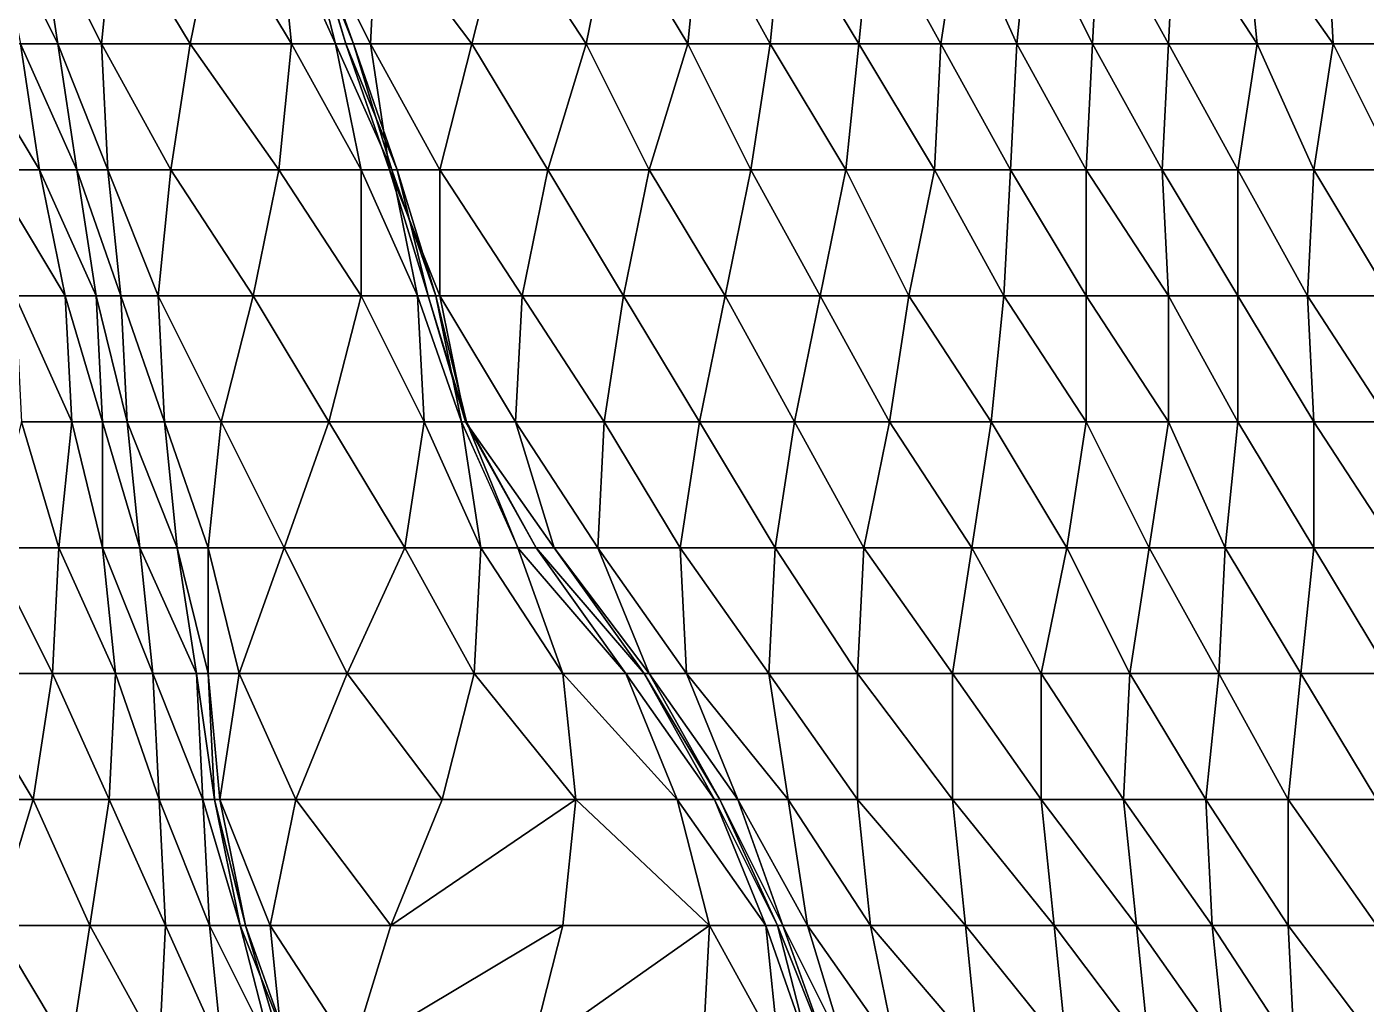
# Model space of a CAD drawing. Header units: metres. Extents: x -137 to 231, y -240 to 234.
# Drawn here: x 44.3 to 108.1, y 152.3 to 198.8 of the extents above; entities that cross this region are included whole.
import ezdxf

# ---------------------------------------------------------------- set-up
doc = ezdxf.new("R2010")
doc.units = ezdxf.units.M

msp = doc.modelspace()

# ---------------------------------------------------------------- linework, layer by layer
for points in [[(42.78824, 204, -416.3918), (45.78824, 198, -421.58798), (44.87126, 204, -422.1174), (44.87136, 204.0001, -422.1173)], [(42.78824, 204, -416.3918), (44.01085, 198, -415.68594), (45.78824, 198, -421.58798), (45.788338, 198.0001, -421.5879)], [(44.87126, 204, -422.1174), (47.87126, 198, -427.31354), (48.482574, 204, -426.9606), (48.482674, 204.0001, -426.9605)], [(44.87126, 204, -422.1174), (45.78824, 198, -421.58798), (47.87126, 198, -427.31354), (47.87136, 198.0001, -427.31345)], [(48.482574, 204, -426.9606), (47.87126, 198, -427.31354), (52.093887, 198, -431.8038), (52.093987, 198.0001, -431.8037)], [(48.482574, 204, -426.9606), (52.093887, 198, -431.8038), (53.316513, 204, -431.09793), (53.316612, 204.0001, -431.09784)], [(53.316513, 204, -431.09793), (52.093887, 198, -431.8038), (56.92781, 198, -435.94113), (56.92791, 198.0001, -435.94104)], [(53.316513, 204, -431.09793), (56.92781, 198, -435.94113), (56.316513, 204, -436.29407), (56.316612, 204.0001, -436.29398)], [(56.316513, 204, -436.29407), (59.01085, 198, -441.66672), (57.482574, 204, -442.54904), (57.482674, 204.0001, -442.54895)], [(56.316513, 204, -436.29407), (56.92781, 198, -435.94113), (59.01085, 198, -441.66672), (59.01095, 198.0001, -441.66663)], [(57.482574, 204, -442.54904), (59.87126, 198, -448.09814), (57.731674, 204, -449.33344), (57.731773, 204.0001, -449.33334)], [(57.482574, 204, -442.54904), (59.01085, 198, -441.66672), (59.87126, 198, -448.09814), (59.87136, 198.0001, -448.09805)], [(57.731674, 204, -449.33344), (59.50905, 198, -455.23547), (57.67511, 204, -456.2943), (57.67521, 204.0001, -456.29422)], [(57.67511, 204, -456.2943), (60.67511, 198, -461.49048), (60.98076, 204, -461.314), (60.980858, 204.0001, -461.3139)], [(57.67511, 204, -456.2943), (59.50905, 198, -455.23547), (60.67511, 198, -461.49048), (60.67521, 198.0001, -461.4904)], [(57.731674, 204, -449.33344), (59.87126, 198, -448.09814), (59.50905, 198, -455.23547), (59.509148, 198.0001, -455.23538)], [(60.98076, 204, -461.314), (60.67511, 198, -461.49048), (65.50905, 198, -465.62778), (65.50915, 198.0001, -465.6277)], [(60.98076, 204, -461.314), (65.50905, 198, -465.62778), (67.03732, 204, -464.74542), (67.03742, 204.0001, -464.74533)], [(67.03732, 204, -464.74542), (65.50905, 198, -465.62778), (70.9543, 198, -469.41217), (70.9544, 198.0001, -469.41208)], [(67.03732, 204, -464.74542), (70.9543, 198, -469.41217), (72.17691, 204, -468.7063), (72.17701, 204.0001, -468.7062)], [(72.17691, 204, -468.7063), (70.9543, 198, -469.41217), (75.78824, 198, -473.5495), (75.78834, 198.0001, -473.5494)], [(72.17691, 204, -468.7063), (75.78824, 198, -473.5495), (76.399536, 204, -473.19656), (76.399635, 204.0001, -473.19647)], [(76.399536, 204, -473.19656), (75.78824, 198, -473.5495), (79.7052, 198, -478.21625), (79.7053, 198.0001, -478.21616)], [(76.399536, 204, -473.19656), (79.7052, 198, -478.21625), (80.31651, 204, -477.8633), (80.31661, 204.0001, -477.86322)], [(80.31651, 204, -477.8633), (79.7052, 198, -478.21625), (83.92781, 198, -482.7065), (83.92791, 198.0001, -482.70642)], [(80.31651, 204, -477.8633), (83.92781, 198, -482.7065), (84.53914, 204, -482.35358), (84.53924, 204.0001, -482.3535)], [(84.53914, 204, -482.35358), (83.92781, 198, -482.7065), (87.84479, 198, -487.37326), (87.84489, 198.0001, -487.37317)], [(84.53914, 204, -482.35358), (87.84479, 198, -487.37326), (88.761765, 204, -486.84384), (88.76186, 204.0001, -486.84375)], [(88.761765, 204, -486.84384), (87.84479, 198, -487.37326), (91.4561, 198, -492.21646), (91.4562, 198.0001, -492.21637)], [(88.761765, 204, -486.84384), (91.4561, 198, -492.21646), (92.06741, 204, -491.86353), (92.06751, 204.0001, -491.86343)], [(92.06741, 204, -491.86353), (91.4561, 198, -492.21646), (95.06741, 198, -497.0597), (95.06751, 198.0001, -497.0596)], [(92.06741, 204, -491.86353), (95.06741, 198, -497.0597), (95.37306, 204, -496.8832), (95.37316, 204.0001, -496.88312)], [(95.37306, 204, -496.8832), (95.06741, 198, -497.0597), (98.67873, 198, -501.90286), (98.678825, 198.0001, -501.90277)], [(95.37306, 204, -496.8832), (98.67873, 198, -501.90286), (98.98439, 204, -501.7264), (98.98449, 204.0001, -501.72632)], [(98.98439, 204, -501.7264), (98.67873, 198, -501.90286), (102.90135, 198, -506.39316), (102.90145, 198.0001, -506.39307)], [(98.98439, 204, -501.7264), (102.90135, 198, -506.39316), (102.29002, 204, -506.7461), (102.29012, 204.0001, -506.746)], [(102.29002, 204, -506.7461), (106.51265, 198, -511.23636), (106.207016, 204, -511.41284), (106.207115, 204.0001, -511.41275)], [(102.29002, 204, -506.7461), (102.90135, 198, -506.39316), (106.51265, 198, -511.23636), (106.51275, 198.0001, -511.23627)], [(106.207016, 204, -511.41284), (110.42964, 198, -515.9031), (110.42964, 204, -515.9031), (110.42974, 204.0001, -515.90295)], [(106.207016, 204, -511.41284), (106.51265, 198, -511.23636), (110.42964, 198, -515.9031), (110.42974, 198.0001, -515.90295)], [(41.316513, 198, -410.31332), (44.92781, 192, -415.15652), (44.01085, 198, -415.68594), (44.01095, 198.0001, -415.68585)], [(41.316513, 198, -410.31332), (42.53914, 192, -409.60745), (44.92781, 192, -415.15652), (44.92791, 192.0001, -415.15643)], [(44.01085, 198, -415.68594), (46.7052, 192, -421.05856), (45.78824, 198, -421.58798), (45.788338, 198.0001, -421.5879)], [(44.01085, 198, -415.68594), (44.92781, 192, -415.15652), (46.7052, 192, -421.05856), (46.7053, 192.0001, -421.05847)], [(45.78824, 198, -421.58798), (48.17691, 192, -427.13705), (47.87126, 198, -427.31354), (47.87136, 198.0001, -427.31345)], [(45.78824, 198, -421.58798), (46.7052, 192, -421.05856), (48.17691, 192, -427.13705), (48.17701, 192.0001, -427.13696)], [(47.87126, 198, -427.31354), (51.17691, 192, -432.33322), (52.093887, 198, -431.8038), (52.093987, 198.0001, -431.8037)], [(47.87126, 198, -427.31354), (48.17691, 192, -427.13705), (51.17691, 192, -432.33322), (51.17701, 192.0001, -432.33313)], [(52.093887, 198, -431.8038), (51.17691, 192, -432.33322), (56.316513, 192, -436.29407), (56.316612, 192.0001, -436.29398)], [(52.093887, 198, -431.8038), (56.316513, 192, -436.29407), (56.92781, 198, -435.94113), (56.92791, 198.0001, -435.94104)], [(56.92781, 198, -435.94113), (56.316513, 192, -436.29407), (60.233475, 192, -440.96082), (60.233574, 192.0001, -440.96072)], [(56.92781, 198, -435.94113), (60.233475, 192, -440.96082), (59.01085, 198, -441.66672), (59.01095, 198.0001, -441.66663)], [(59.01085, 198, -441.66672), (61.7052, 192, -447.0393), (59.87126, 198, -448.09814), (59.87136, 198.0001, -448.09805)], [(59.01085, 198, -441.66672), (60.233475, 192, -440.96082), (61.7052, 192, -447.0393), (61.7053, 192.0001, -447.0392)], [(59.87126, 198, -448.09814), (61.9543, 192, -453.8237), (59.50905, 198, -455.23547), (59.509148, 198.0001, -455.23538)], [(59.50905, 198, -455.23547), (61.59207, 192, -460.96106), (60.67511, 198, -461.49048), (60.67521, 198.0001, -461.4904)], [(59.50905, 198, -455.23547), (61.9543, 192, -453.8237), (61.59207, 192, -460.96106), (61.59217, 192.0001, -460.96097)], [(59.87126, 198, -448.09814), (61.7052, 192, -447.0393), (61.9543, 192, -453.8237), (61.9544, 192.0001, -453.8236)], [(60.67511, 198, -461.49048), (63.98076, 192, -466.51013), (65.50905, 198, -465.62778), (65.50915, 198.0001, -465.6277)], [(60.67511, 198, -461.49048), (61.59207, 192, -460.96106), (63.98076, 192, -466.51013), (63.980858, 192.0001, -466.51004)], [(65.50905, 198, -465.62778), (63.98076, 192, -466.51013), (69.12036, 192, -470.471), (69.12046, 192.0001, -470.47092)], [(65.50905, 198, -465.62778), (69.12036, 192, -470.471), (70.9543, 198, -469.41217), (70.9544, 198.0001, -469.41208)], [(70.9543, 198, -469.41217), (69.12036, 192, -470.471), (73.9543, 192, -474.6083), (73.9544, 192.0001, -474.60822)], [(70.9543, 198, -469.41217), (73.9543, 192, -474.6083), (75.78824, 198, -473.5495), (75.78834, 198.0001, -473.5494)], [(75.78824, 198, -473.5495), (73.9543, 192, -474.6083), (78.78824, 192, -478.74567), (78.78834, 192.0001, -478.74557)], [(75.78824, 198, -473.5495), (78.78824, 192, -478.74567), (79.7052, 198, -478.21625), (79.7053, 198.0001, -478.21616)], [(79.7052, 198, -478.21625), (78.78824, 192, -478.74567), (83.31651, 192, -483.05945), (83.31661, 192.0001, -483.05936)], [(79.7052, 198, -478.21625), (83.31651, 192, -483.05945), (83.92781, 198, -482.7065), (83.92791, 198.0001, -482.70642)], [(83.92781, 198, -482.7065), (83.31651, 192, -483.05945), (87.53914, 192, -487.54974), (87.53924, 192.0001, -487.54965)], [(83.92781, 198, -482.7065), (87.53914, 192, -487.54974), (87.84479, 198, -487.37326), (87.84489, 198.0001, -487.37317)], [(87.84479, 198, -487.37326), (87.53914, 192, -487.54974), (91.15044, 192, -492.3929), (91.150536, 192.0001, -492.39282)], [(87.84479, 198, -487.37326), (91.15044, 192, -492.3929), (91.4561, 198, -492.21646), (91.4562, 198.0001, -492.21637)], [(91.4561, 198, -492.21646), (91.15044, 192, -492.3929), (94.761765, 192, -497.23615), (94.76186, 192.0001, -497.23605)], [(91.4561, 198, -492.21646), (94.761765, 192, -497.23615), (95.06741, 198, -497.0597), (95.06751, 198.0001, -497.0596)], [(95.06741, 198, -497.0597), (94.761765, 192, -497.23615), (98.37306, 192, -502.07935), (98.37316, 192.0001, -502.07925)], [(95.06741, 198, -497.0597), (98.37306, 192, -502.07935), (98.67873, 198, -501.90286), (98.678825, 198.0001, -501.90277)], [(98.67873, 198, -501.90286), (98.37306, 192, -502.07935), (101.98439, 192, -506.92258), (101.98449, 192.0001, -506.9225)], [(98.67873, 198, -501.90286), (101.98439, 192, -506.92258), (102.90135, 198, -506.39316), (102.90145, 198.0001, -506.39307)], [(102.90135, 198, -506.39316), (101.98439, 192, -506.92258), (105.59569, 192, -511.76578), (105.59579, 192.0001, -511.7657)], [(102.90135, 198, -506.39316), (105.59569, 192, -511.76578), (106.51265, 198, -511.23636), (106.51275, 198.0001, -511.23627)], [(106.51265, 198, -511.23636), (105.59569, 192, -511.76578), (109.51265, 192, -516.4325), (109.51275, 192.0001, -516.4324)], [(106.51265, 198, -511.23636), (109.51265, 192, -516.4325), (110.42964, 198, -515.9031), (110.42974, 198.0001, -515.90295)], [(42.53914, 192, -409.60745), (46.150436, 186, -414.45062), (44.92781, 192, -415.15652), (44.92791, 192.0001, -415.15643)], [(42.53914, 192, -409.60745), (43.761765, 186, -408.90155), (46.150436, 186, -414.45062), (46.150536, 186.0001, -414.45053)], [(44.92781, 192, -415.15652), (47.62216, 186, -420.52914), (46.7052, 192, -421.05856), (46.7053, 192.0001, -421.05847)], [(44.92781, 192, -415.15652), (46.150436, 186, -414.45062), (47.62216, 186, -420.52914), (47.62226, 186.0001, -420.52905)], [(46.7052, 192, -421.05856), (48.78824, 186, -426.78412), (48.17691, 192, -427.13705), (48.17701, 192.0001, -427.13696)], [(46.7052, 192, -421.05856), (47.62216, 186, -420.52914), (48.78824, 186, -426.78412), (48.788338, 186.0001, -426.78403)], [(48.17691, 192, -427.13705), (50.565598, 186, -432.68616), (51.17691, 192, -432.33322), (51.17701, 192.0001, -432.33313)], [(48.17691, 192, -427.13705), (48.78824, 186, -426.78412), (50.565598, 186, -432.68616), (50.565697, 186.0001, -432.68607)], [(51.17691, 192, -432.33322), (50.565598, 186, -432.68616), (55.093887, 186, -436.99994), (55.093987, 186.0001, -436.99985)], [(51.17691, 192, -432.33322), (55.093887, 186, -436.99994), (56.316513, 192, -436.29407), (56.316612, 192.0001, -436.29398)], [(56.316513, 192, -436.29407), (55.093887, 186, -436.99994), (60.233475, 186, -440.96082), (60.233574, 186.0001, -440.96072)], [(56.316513, 192, -436.29407), (60.233475, 186, -440.96082), (60.233475, 192, -440.96082), (60.233574, 192.0001, -440.96072)], [(60.233475, 192, -440.96082), (62.92781, 186, -446.33344), (61.7052, 192, -447.0393), (61.7053, 192.0001, -447.0392)], [(60.233475, 192, -440.96082), (60.233475, 186, -440.96082), (62.92781, 186, -446.33344), (62.92791, 186.0001, -446.33334)], [(61.9543, 192, -453.8237), (63.42601, 186, -459.90222), (61.59207, 192, -460.96106), (61.59217, 192.0001, -460.96097)], [(61.59207, 192, -460.96106), (63.98076, 186, -466.51013), (63.98076, 192, -466.51013), (63.980858, 192.0001, -466.51004)], [(61.59207, 192, -460.96106), (63.42601, 186, -459.90222), (63.98076, 186, -466.51013), (63.980858, 186.0001, -466.51004)], [(61.7052, 192, -447.0393), (63.78824, 186, -452.7649), (61.9543, 192, -453.8237), (61.9544, 192.0001, -453.8236)], [(61.7052, 192, -447.0393), (62.92781, 186, -446.33344), (63.78824, 186, -452.7649), (63.788338, 186.0001, -452.7648)], [(61.9543, 192, -453.8237), (63.78824, 186, -452.7649), (63.42601, 186, -459.90222), (63.42611, 186.0001, -459.90213)], [(63.98076, 192, -466.51013), (67.897736, 186, -471.17688), (69.12036, 192, -470.471), (69.12046, 192.0001, -470.47092)], [(63.98076, 192, -466.51013), (63.98076, 186, -466.51013), (67.897736, 186, -471.17688), (67.897835, 186.0001, -471.1768)], [(69.12036, 192, -470.471), (67.897736, 186, -471.17688), (72.731674, 186, -475.3142), (72.73177, 186.0001, -475.31412)], [(69.12036, 192, -470.471), (72.731674, 186, -475.3142), (73.9543, 192, -474.6083), (73.9544, 192.0001, -474.60822)], [(73.9543, 192, -474.6083), (72.731674, 186, -475.3142), (77.5656, 186, -479.45154), (77.5657, 186.0001, -479.45145)], [(73.9543, 192, -474.6083), (77.5656, 186, -479.45154), (78.78824, 192, -478.74567), (78.78834, 192.0001, -478.74557)], [(78.78824, 192, -478.74567), (77.5656, 186, -479.45154), (82.09389, 186, -483.76532), (82.09399, 186.0001, -483.76523)], [(78.78824, 192, -478.74567), (82.09389, 186, -483.76532), (83.31651, 192, -483.05945), (83.31661, 192.0001, -483.05936)], [(83.31651, 192, -483.05945), (82.09389, 186, -483.76532), (86.31651, 186, -488.2556), (86.31661, 186.0001, -488.25552)], [(83.31651, 192, -483.05945), (86.31651, 186, -488.2556), (87.53914, 192, -487.54974), (87.53924, 192.0001, -487.54965)], [(87.53914, 192, -487.54974), (86.31651, 186, -488.2556), (90.84479, 186, -492.5694), (90.84489, 186.0001, -492.5693)], [(87.53914, 192, -487.54974), (90.84479, 186, -492.5694), (91.15044, 192, -492.3929), (91.150536, 192.0001, -492.39282)], [(91.15044, 192, -492.3929), (90.84479, 186, -492.5694), (94.761765, 186, -497.23615), (94.76186, 186.0001, -497.23605)], [(91.15044, 192, -492.3929), (94.761765, 186, -497.23615), (94.761765, 192, -497.23615), (94.76186, 192.0001, -497.23605)], [(94.761765, 192, -497.23615), (98.67873, 186, -501.90286), (98.37306, 192, -502.07935), (98.37316, 192.0001, -502.07925)], [(94.761765, 192, -497.23615), (94.761765, 186, -497.23615), (98.67873, 186, -501.90286), (98.678825, 186.0001, -501.90277)], [(98.37306, 192, -502.07935), (101.98439, 186, -506.92258), (101.98439, 192, -506.92258), (101.98449, 192.0001, -506.9225)], [(98.37306, 192, -502.07935), (98.67873, 186, -501.90286), (101.98439, 186, -506.92258), (101.98449, 186.0001, -506.9225)], [(101.98439, 192, -506.92258), (105.29002, 186, -511.94223), (105.59569, 192, -511.76578), (105.59579, 192.0001, -511.7657)], [(101.98439, 192, -506.92258), (101.98439, 186, -506.92258), (105.29002, 186, -511.94223), (105.29012, 186.0001, -511.94214)], [(105.59569, 192, -511.76578), (105.29002, 186, -511.94223), (109.207016, 186, -516.609), (109.207115, 186.0001, -516.6089)], [(105.59569, 192, -511.76578), (109.207016, 186, -516.609), (109.51265, 192, -516.4325), (109.51275, 192.0001, -516.4324)], [(43.761765, 186, -408.90155), (46.4561, 180, -414.27417), (46.150436, 186, -414.45062), (46.150536, 186.0001, -414.45053)], [(43.761765, 186, -408.90155), (44.067413, 180, -408.7251), (46.4561, 180, -414.27417), (46.4562, 180.0001, -414.27408)], [(46.150436, 186, -414.45062), (47.92781, 180, -420.3527), (47.62216, 186, -420.52914), (47.62226, 186.0001, -420.52905)], [(46.150436, 186, -414.45062), (46.4561, 180, -414.27417), (47.92781, 180, -420.3527), (47.92791, 180.0001, -420.3526)], [(47.62216, 186, -420.52914), (49.093887, 180, -426.60764), (48.78824, 186, -426.78412), (48.788338, 186.0001, -426.78403)], [(47.62216, 186, -420.52914), (47.92781, 180, -420.3527), (49.093887, 180, -426.60764), (49.093987, 180.0001, -426.60754)], [(48.78824, 186, -426.78412), (50.87126, 180, -432.5097), (50.565598, 186, -432.68616), (50.565697, 186.0001, -432.68607)], [(48.78824, 186, -426.78412), (49.093887, 180, -426.60764), (50.87126, 180, -432.5097), (50.87136, 180.0001, -432.5096)], [(50.565598, 186, -432.68616), (53.565598, 180, -437.8823), (55.093887, 186, -436.99994), (55.093987, 186.0001, -436.99985)], [(50.565598, 186, -432.68616), (50.87126, 180, -432.5097), (53.565598, 180, -437.8823), (53.565697, 180.0001, -437.8822)], [(55.093887, 186, -436.99994), (53.565598, 180, -437.8823), (58.7052, 180, -441.84317), (58.7053, 180.0001, -441.84308)], [(55.093887, 186, -436.99994), (58.7052, 180, -441.84317), (60.233475, 186, -440.96082), (60.233574, 186.0001, -440.96072)], [(60.233475, 186, -440.96082), (58.7052, 180, -441.84317), (63.233475, 180, -446.15695), (63.233574, 180.0001, -446.15686)], [(60.233475, 186, -440.96082), (63.233475, 180, -446.15695), (62.92781, 186, -446.33344), (62.92791, 186.0001, -446.33334)], [(62.92781, 186, -446.33344), (65.01085, 180, -452.05902), (63.78824, 186, -452.7649), (63.788338, 186.0001, -452.7648)], [(62.92781, 186, -446.33344), (63.233475, 180, -446.15695), (65.01085, 180, -452.05902), (65.01095, 180.0001, -452.05893)], [(63.78824, 186, -452.7649), (65.25995, 180, -458.8434), (63.42601, 186, -459.90222), (63.42611, 186.0001, -459.90213)], [(63.42601, 186, -459.90222), (65.203384, 180, -465.80426), (63.98076, 186, -466.51013), (63.980858, 186.0001, -466.51004)], [(63.42601, 186, -459.90222), (65.25995, 180, -458.8434), (65.203384, 180, -465.80426), (65.20348, 180.0001, -465.80417)], [(63.78824, 186, -452.7649), (65.01085, 180, -452.05902), (65.25995, 180, -458.8434), (65.26005, 180.0001, -458.84332)], [(63.98076, 186, -466.51013), (67.59207, 180, -471.35336), (67.897736, 186, -471.17688), (67.897835, 186.0001, -471.1768)], [(63.98076, 186, -466.51013), (65.203384, 180, -465.80426), (67.59207, 180, -471.35336), (67.59217, 180.0001, -471.35327)], [(67.897736, 186, -471.17688), (67.59207, 180, -471.35336), (71.8147, 180, -475.8436), (71.8148, 180.0001, -475.8435)], [(67.897736, 186, -471.17688), (71.8147, 180, -475.8436), (72.731674, 186, -475.3142), (72.73177, 186.0001, -475.31412)], [(72.731674, 186, -475.3142), (71.8147, 180, -475.8436), (76.34299, 180, -480.15744), (76.34309, 180.0001, -480.15735)], [(72.731674, 186, -475.3142), (76.34299, 180, -480.15744), (77.5656, 186, -479.45154), (77.5657, 186.0001, -479.45145)], [(77.5656, 186, -479.45154), (76.34299, 180, -480.15744), (80.87126, 180, -484.47122), (80.87136, 180.0001, -484.47113)], [(77.5656, 186, -479.45154), (80.87126, 180, -484.47122), (82.09389, 186, -483.76532), (82.09399, 186.0001, -483.76523)], [(82.09389, 186, -483.76532), (80.87126, 180, -484.47122), (85.399536, 180, -488.78503), (85.399635, 180.0001, -488.78494)], [(82.09389, 186, -483.76532), (85.399536, 180, -488.78503), (86.31651, 186, -488.2556), (86.31661, 186.0001, -488.25552)], [(86.31651, 186, -488.2556), (85.399536, 180, -488.78503), (90.233475, 180, -492.92233), (90.233574, 180.0001, -492.92224)], [(86.31651, 186, -488.2556), (90.233475, 180, -492.92233), (90.84479, 186, -492.5694), (90.84489, 186.0001, -492.5693)], [(90.84479, 186, -492.5694), (90.233475, 180, -492.92233), (94.761765, 180, -497.23615), (94.76186, 180.0001, -497.23605)], [(90.84479, 186, -492.5694), (94.761765, 180, -497.23615), (94.761765, 186, -497.23615), (94.76186, 186.0001, -497.23605)], [(94.761765, 186, -497.23615), (98.67873, 180, -501.90286), (98.67873, 186, -501.90286), (98.678825, 186.0001, -501.90277)], [(94.761765, 186, -497.23615), (94.761765, 180, -497.23615), (98.67873, 180, -501.90286), (98.678825, 180.0001, -501.90277)], [(98.67873, 186, -501.90286), (101.98439, 180, -506.92258), (101.98439, 186, -506.92258), (101.98449, 186.0001, -506.9225)], [(98.67873, 186, -501.90286), (98.67873, 180, -501.90286), (101.98439, 180, -506.92258), (101.98449, 180.0001, -506.9225)], [(101.98439, 186, -506.92258), (105.59569, 180, -511.76578), (105.29002, 186, -511.94223), (105.29012, 186.0001, -511.94214)], [(101.98439, 186, -506.92258), (101.98439, 180, -506.92258), (105.59569, 180, -511.76578), (105.59579, 180.0001, -511.7657)], [(105.29002, 186, -511.94223), (109.207016, 180, -516.609), (109.207016, 186, -516.609), (109.207115, 186.0001, -516.6089)], [(105.29002, 186, -511.94223), (105.59569, 180, -511.76578), (109.207016, 180, -516.609), (109.207115, 180.0001, -516.6089)], [(44.067413, 180, -408.7251), (42.53914, 174, -409.60745), (45.844788, 174, -414.6271), (45.844887, 174.0001, -414.627)], [(44.067413, 180, -408.7251), (45.844788, 174, -414.6271), (46.4561, 180, -414.27417), (46.4562, 180.0001, -414.27408)], [(46.4561, 180, -414.27417), (45.844788, 174, -414.6271), (47.92781, 174, -420.3527), (47.92791, 174.0001, -420.3526)], [(46.4561, 180, -414.27417), (47.92781, 174, -420.3527), (47.92781, 180, -420.3527), (47.92791, 180.0001, -420.3526)], [(47.92781, 180, -420.3527), (49.7052, 174, -426.2547), (49.093887, 180, -426.60764), (49.093987, 180.0001, -426.60754)], [(47.92781, 180, -420.3527), (47.92781, 174, -420.3527), (49.7052, 174, -426.2547), (49.7053, 174.0001, -426.2546)], [(49.093887, 180, -426.60764), (51.482574, 174, -432.15677), (50.87126, 180, -432.5097), (50.87136, 180.0001, -432.5096)], [(49.093887, 180, -426.60764), (49.7052, 174, -426.2547), (51.482574, 174, -432.15677), (51.482674, 174.0001, -432.15668)], [(50.87126, 180, -432.5097), (52.9543, 174, -438.23523), (53.565598, 180, -437.8823), (53.565697, 180.0001, -437.8822)], [(50.87126, 180, -432.5097), (51.482574, 174, -432.15677), (52.9543, 174, -438.23523), (52.9544, 174.0001, -438.23514)], [(53.565598, 180, -437.8823), (52.9543, 174, -438.23523), (56.565598, 174, -443.07846), (56.565697, 174.0001, -443.07837)], [(53.565598, 180, -437.8823), (56.565598, 174, -443.07846), (58.7052, 180, -441.84317), (58.7053, 180.0001, -441.84308)], [(58.7052, 180, -441.84317), (56.565598, 174, -443.07846), (62.316513, 174, -446.68637), (62.316612, 174.0001, -446.68628)], [(58.7052, 180, -441.84317), (62.316513, 174, -446.68637), (63.233475, 180, -446.15695), (63.233574, 180.0001, -446.15686)], [(63.233475, 180, -446.15695), (62.316513, 174, -446.68637), (65.92781, 174, -451.5296), (65.92791, 174.0001, -451.5295)], [(63.233475, 180, -446.15695), (65.92781, 174, -451.5296), (65.01085, 180, -452.05902), (65.01095, 180.0001, -452.05893)], [(65.01085, 180, -452.05902), (67.7052, 174, -457.43164), (65.25995, 180, -458.8434), (65.26005, 180.0001, -458.84332)], [(65.01085, 180, -452.05902), (65.92781, 174, -451.5296), (67.7052, 174, -457.43164), (67.7053, 174.0001, -457.43155)], [(65.25995, 180, -458.8434), (68.5656, 174, -463.86307), (65.203384, 180, -465.80426), (65.20348, 180.0001, -465.80417)], [(65.203384, 180, -465.80426), (69.42601, 174, -470.29453), (67.59207, 180, -471.35336), (67.59217, 180.0001, -471.35327)], [(65.203384, 180, -465.80426), (68.5656, 174, -463.86307), (69.42601, 174, -470.29453), (69.42611, 174.0001, -470.29443)], [(65.25995, 180, -458.8434), (67.7052, 174, -457.43164), (68.5656, 174, -463.86307), (68.5657, 174.0001, -463.86298)], [(67.59207, 180, -471.35336), (71.50905, 174, -476.02008), (71.8147, 180, -475.8436), (71.8148, 180.0001, -475.8435)], [(67.59207, 180, -471.35336), (69.42601, 174, -470.29453), (71.50905, 174, -476.02008), (71.50915, 174.0001, -476.02)], [(71.8147, 180, -475.8436), (71.50905, 174, -476.02008), (75.42601, 174, -480.68683), (75.42611, 174.0001, -480.68674)], [(71.8147, 180, -475.8436), (75.42601, 174, -480.68683), (76.34299, 180, -480.15744), (76.34309, 180.0001, -480.15735)], [(76.34299, 180, -480.15744), (75.42601, 174, -480.68683), (79.9543, 174, -485.0006), (79.9544, 174.0001, -485.00052)], [(76.34299, 180, -480.15744), (79.9543, 174, -485.0006), (80.87126, 180, -484.47122), (80.87136, 180.0001, -484.47113)], [(80.87126, 180, -484.47122), (79.9543, 174, -485.0006), (84.17691, 174, -489.4909), (84.17701, 174.0001, -489.4908)], [(80.87126, 180, -484.47122), (84.17691, 174, -489.4909), (85.399536, 180, -488.78503), (85.399635, 180.0001, -488.78494)], [(85.399536, 180, -488.78503), (84.17691, 174, -489.4909), (89.31651, 174, -493.45175), (89.31661, 174.0001, -493.45166)], [(85.399536, 180, -488.78503), (89.31651, 174, -493.45175), (90.233475, 180, -492.92233), (90.233574, 180.0001, -492.92224)], [(90.233475, 180, -492.92233), (89.31651, 174, -493.45175), (93.84479, 174, -497.76556), (93.84489, 174.0001, -497.76547)], [(90.233475, 180, -492.92233), (93.84479, 174, -497.76556), (94.761765, 180, -497.23615), (94.76186, 180.0001, -497.23605)], [(94.761765, 180, -497.23615), (93.84479, 174, -497.76556), (97.761765, 174, -502.43228), (97.76186, 174.0001, -502.4322)], [(94.761765, 180, -497.23615), (97.761765, 174, -502.43228), (98.67873, 180, -501.90286), (98.678825, 180.0001, -501.90277)], [(98.67873, 180, -501.90286), (97.761765, 174, -502.43228), (101.37306, 174, -507.2755), (101.37316, 174.0001, -507.27542)], [(98.67873, 180, -501.90286), (101.37306, 174, -507.2755), (101.98439, 180, -506.92258), (101.98449, 180.0001, -506.9225)], [(101.98439, 180, -506.92258), (101.37306, 174, -507.2755), (105.59569, 174, -511.76578), (105.59579, 174.0001, -511.7657)], [(101.98439, 180, -506.92258), (105.59569, 174, -511.76578), (105.59569, 180, -511.76578), (105.59579, 180.0001, -511.7657)], [(105.59569, 180, -511.76578), (109.51265, 174, -516.4325), (109.207016, 180, -516.609), (109.207115, 180.0001, -516.6089)], [(105.59569, 180, -511.76578), (105.59569, 174, -511.76578), (109.51265, 174, -516.4325), (109.51275, 174.0001, -516.4324)], [(42.53914, 174, -409.60745), (41.01085, 168, -410.4898), (45.53914, 168, -414.8036), (45.539238, 168.0001, -414.8035)], [(42.53914, 174, -409.60745), (45.53914, 168, -414.8036), (45.844788, 174, -414.6271), (45.844887, 174.0001, -414.627)], [(45.844788, 174, -414.6271), (45.53914, 168, -414.8036), (48.53914, 168, -419.99976), (48.539238, 168.0001, -419.99966)], [(45.844788, 174, -414.6271), (48.53914, 168, -419.99976), (47.92781, 174, -420.3527), (47.92791, 174.0001, -420.3526)], [(47.92781, 174, -420.3527), (50.316513, 168, -425.90176), (49.7052, 174, -426.2547), (49.7053, 174.0001, -426.2546)], [(47.92781, 174, -420.3527), (48.53914, 168, -419.99976), (50.316513, 168, -425.90176), (50.316612, 168.0001, -425.90167)], [(49.7052, 174, -426.2547), (52.399536, 168, -431.62735), (51.482574, 174, -432.15677), (51.482674, 174.0001, -432.15668)], [(49.7052, 174, -426.2547), (50.316513, 168, -425.90176), (52.399536, 168, -431.62735), (52.399635, 168.0001, -431.62726)], [(51.482574, 174, -432.15677), (52.9543, 168, -438.23523), (52.9543, 174, -438.23523), (52.9544, 174.0001, -438.23514)], [(51.482574, 174, -432.15677), (52.399536, 168, -431.62735), (52.9543, 168, -438.23523), (52.9544, 168.0001, -438.23514)], [(52.9543, 174, -438.23523), (54.42601, 168, -444.31375), (56.565598, 174, -443.07846), (56.565697, 174.0001, -443.07837)], [(52.9543, 174, -438.23523), (52.9543, 168, -438.23523), (54.42601, 168, -444.31375), (54.42611, 168.0001, -444.31366)], [(56.565598, 174, -443.07846), (54.42601, 168, -444.31375), (59.565598, 168, -448.2746), (59.565697, 168.0001, -448.2745)], [(56.565598, 174, -443.07846), (59.565598, 168, -448.2746), (62.316513, 174, -446.68637), (62.316612, 174.0001, -446.68628)], [(62.316513, 174, -446.68637), (59.565598, 168, -448.2746), (65.62216, 168, -451.70605), (65.62226, 168.0001, -451.70596)], [(62.316513, 174, -446.68637), (65.62216, 168, -451.70605), (65.92781, 174, -451.5296), (65.92791, 174.0001, -451.5295)], [(65.92781, 174, -451.5296), (65.62216, 168, -451.70605), (69.84479, 168, -456.19635), (69.84489, 168.0001, -456.19626)], [(65.92781, 174, -451.5296), (69.84479, 168, -456.19635), (67.7052, 174, -457.43164), (67.7053, 174.0001, -457.43155)], [(67.7052, 174, -457.43164), (72.84479, 168, -461.3925), (68.5656, 174, -463.86307), (68.5657, 174.0001, -463.86298)], [(67.7052, 174, -457.43164), (69.84479, 168, -456.19635), (72.84479, 168, -461.3925), (72.84489, 168.0001, -461.3924)], [(68.5656, 174, -463.86307), (73.7052, 168, -467.82394), (69.42601, 174, -470.29453), (69.42611, 174.0001, -470.29443)], [(68.5656, 174, -463.86307), (72.84479, 168, -461.3925), (73.7052, 168, -467.82394), (73.7053, 168.0001, -467.82385)], [(69.42601, 174, -470.29453), (73.9543, 168, -474.6083), (71.50905, 174, -476.02008), (71.50915, 174.0001, -476.02)], [(69.42601, 174, -470.29453), (73.7052, 168, -467.82394), (73.9543, 168, -474.6083), (73.9544, 168.0001, -474.60822)], [(71.50905, 174, -476.02008), (75.731674, 168, -480.51038), (75.42601, 174, -480.68683), (75.42611, 174.0001, -480.68674)], [(71.50905, 174, -476.02008), (73.9543, 168, -474.6083), (75.731674, 168, -480.51038), (75.73177, 168.0001, -480.51028)], [(75.42601, 174, -480.68683), (79.648636, 168, -485.1771), (79.9543, 174, -485.0006), (79.9544, 174.0001, -485.00052)], [(75.42601, 174, -480.68683), (75.731674, 168, -480.51038), (79.648636, 168, -485.1771), (79.648735, 168.0001, -485.177)], [(79.9543, 174, -485.0006), (79.648636, 168, -485.1771), (83.87126, 168, -489.6674), (83.87136, 168.0001, -489.6673)], [(79.9543, 174, -485.0006), (83.87126, 168, -489.6674), (84.17691, 174, -489.4909), (84.17701, 174.0001, -489.4908)], [(84.17691, 174, -489.4909), (83.87126, 168, -489.6674), (88.399536, 168, -493.98117), (88.399635, 168.0001, -493.98108)], [(84.17691, 174, -489.4909), (88.399536, 168, -493.98117), (89.31651, 174, -493.45175), (89.31661, 174.0001, -493.45166)], [(89.31651, 174, -493.45175), (88.399536, 168, -493.98117), (92.62216, 168, -498.47144), (92.62226, 168.0001, -498.47134)], [(89.31651, 174, -493.45175), (92.62216, 168, -498.47144), (93.84479, 174, -497.76556), (93.84489, 174.0001, -497.76547)], [(93.84479, 174, -497.76556), (92.62216, 168, -498.47144), (96.8448, 168, -502.9617), (96.8449, 168.0001, -502.9616)], [(93.84479, 174, -497.76556), (96.8448, 168, -502.9617), (97.761765, 174, -502.43228), (97.76186, 174.0001, -502.4322)], [(97.761765, 174, -502.43228), (96.8448, 168, -502.9617), (101.06743, 168, -507.452), (101.06753, 168.0001, -507.4519)], [(97.761765, 174, -502.43228), (101.06743, 168, -507.452), (101.37306, 174, -507.2755), (101.37316, 174.0001, -507.27542)], [(101.37306, 174, -507.2755), (101.06743, 168, -507.452), (104.98439, 168, -512.1187), (104.98449, 168.0001, -512.1186)], [(101.37306, 174, -507.2755), (104.98439, 168, -512.1187), (105.59569, 174, -511.76578), (105.59579, 174.0001, -511.7657)], [(105.59569, 174, -511.76578), (104.98439, 168, -512.1187), (109.207016, 168, -516.609), (109.207115, 168.0001, -516.6089)], [(105.59569, 174, -511.76578), (109.207016, 168, -516.609), (109.51265, 174, -516.4325), (109.51275, 174.0001, -516.4324)], [(41.01085, 168, -410.4898), (39.482574, 162, -411.37216), (44.62216, 162, -415.33298), (44.62226, 162.0001, -415.3329)], [(41.01085, 168, -410.4898), (44.62216, 162, -415.33298), (45.53914, 168, -414.8036), (45.539238, 168.0001, -414.8035)], [(45.53914, 168, -414.8036), (44.62216, 162, -415.33298), (48.233475, 162, -420.1762), (48.233574, 162.0001, -420.17612)], [(45.53914, 168, -414.8036), (48.233475, 162, -420.1762), (48.53914, 168, -419.99976), (48.539238, 168.0001, -419.99966)], [(48.53914, 168, -419.99976), (48.233475, 162, -420.1762), (50.62216, 162, -425.72528), (50.62226, 162.0001, -425.7252)], [(48.53914, 168, -419.99976), (50.62216, 162, -425.72528), (50.316513, 168, -425.90176), (50.316612, 168.0001, -425.90167)], [(50.316513, 168, -425.90176), (52.7052, 162, -431.45087), (52.399536, 168, -431.62735), (52.399635, 168.0001, -431.62726)], [(50.316513, 168, -425.90176), (50.62216, 162, -425.72528), (52.7052, 162, -431.45087), (52.7053, 162.0001, -431.45078)], [(52.399536, 168, -431.62735), (53.25995, 162, -438.05878), (52.9543, 168, -438.23523), (52.9544, 168.0001, -438.23514)], [(52.399536, 168, -431.62735), (52.7052, 162, -431.45087), (53.25995, 162, -438.05878), (53.260048, 162.0001, -438.0587)], [(52.9543, 168, -438.23523), (53.50905, 162, -444.84317), (54.42601, 168, -444.31375), (54.42611, 168.0001, -444.31366)], [(52.9543, 168, -438.23523), (53.25995, 162, -438.05878), (53.50905, 162, -444.84317), (53.509148, 162.0001, -444.84308)], [(54.42601, 168, -444.31375), (53.50905, 162, -444.84317), (57.12036, 162, -449.68637), (57.12046, 162.0001, -449.68628)], [(54.42601, 168, -444.31375), (57.12036, 162, -449.68637), (59.565598, 168, -448.2746), (59.565697, 168.0001, -448.2745)], [(59.565598, 168, -448.2746), (57.12036, 162, -449.68637), (64.09389, 162, -452.5884), (64.09399, 162.0001, -452.58832)], [(59.565598, 168, -448.2746), (64.09389, 162, -452.5884), (65.62216, 168, -451.70605), (65.62226, 168.0001, -451.70596)], [(65.62216, 168, -451.70605), (64.09389, 162, -452.5884), (70.4561, 162, -455.8434), (70.4562, 162.0001, -455.84332)], [(65.62216, 168, -451.70605), (70.4561, 162, -455.8434), (69.84479, 168, -456.19635), (69.84489, 168.0001, -456.19626)], [(69.84479, 168, -456.19635), (75.29004, 162, -459.9807), (72.84479, 168, -461.3925), (72.84489, 168.0001, -461.3924)], [(69.84479, 168, -456.19635), (70.4561, 162, -455.8434), (75.29004, 162, -459.9807), (75.29014, 162.0001, -459.98062)], [(72.84479, 168, -461.3925), (77.06741, 162, -465.88278), (73.7052, 168, -467.82394), (73.7053, 168.0001, -467.82385)], [(72.84479, 168, -461.3925), (75.29004, 162, -459.9807), (77.06741, 162, -465.88278), (77.06751, 162.0001, -465.8827)], [(73.7052, 168, -467.82394), (77.31651, 162, -472.66714), (73.9543, 168, -474.6083), (73.9544, 168.0001, -474.60822)], [(73.7052, 168, -467.82394), (77.06741, 162, -465.88278), (77.31651, 162, -472.66714), (77.31661, 162.0001, -472.66705)], [(73.9543, 168, -474.6083), (78.17691, 162, -479.0986), (75.731674, 168, -480.51038), (75.73177, 168.0001, -480.51028)], [(73.9543, 168, -474.6083), (77.31651, 162, -472.66714), (78.17691, 162, -479.0986), (78.17701, 162.0001, -479.0985)], [(75.731674, 168, -480.51038), (80.5656, 162, -484.64767), (79.648636, 168, -485.1771), (79.648735, 168.0001, -485.177)], [(75.731674, 168, -480.51038), (78.17691, 162, -479.0986), (80.5656, 162, -484.64767), (80.5657, 162.0001, -484.64758)], [(79.648636, 168, -485.1771), (83.87126, 162, -489.6674), (83.87126, 168, -489.6674), (83.87136, 168.0001, -489.6673)], [(79.648636, 168, -485.1771), (80.5656, 162, -484.64767), (83.87126, 162, -489.6674), (83.87136, 162.0001, -489.6673)], [(83.87126, 168, -489.6674), (88.399536, 162, -493.98117), (88.399536, 168, -493.98117), (88.399635, 168.0001, -493.98108)], [(83.87126, 168, -489.6674), (83.87126, 162, -489.6674), (88.399536, 162, -493.98117), (88.399635, 162.0001, -493.98108)], [(88.399536, 168, -493.98117), (92.62216, 162, -498.47144), (92.62216, 168, -498.47144), (92.62226, 168.0001, -498.47134)], [(88.399536, 168, -493.98117), (88.399536, 162, -493.98117), (92.62216, 162, -498.47144), (92.62226, 162.0001, -498.47134)], [(92.62216, 168, -498.47144), (96.53914, 162, -503.13818), (96.8448, 168, -502.9617), (96.8449, 168.0001, -502.9616)], [(92.62216, 168, -498.47144), (92.62216, 162, -498.47144), (96.53914, 162, -503.13818), (96.53924, 162.0001, -503.1381)], [(96.8448, 168, -502.9617), (96.53914, 162, -503.13818), (100.4561, 162, -507.80493), (100.4562, 162.0001, -507.80484)], [(96.8448, 168, -502.9617), (100.4561, 162, -507.80493), (101.06743, 168, -507.452), (101.06753, 168.0001, -507.4519)], [(101.06743, 168, -507.452), (100.4561, 162, -507.80493), (104.37306, 162, -512.4717), (104.37316, 162.0001, -512.47156)], [(101.06743, 168, -507.452), (104.37306, 162, -512.4717), (104.98439, 168, -512.1187), (104.98449, 168.0001, -512.1186)], [(104.98439, 168, -512.1187), (104.37306, 162, -512.4717), (108.59569, 162, -516.9619), (108.59579, 162.0001, -516.9618)], [(104.98439, 168, -512.1187), (108.59569, 162, -516.9619), (109.207016, 168, -516.609), (109.207115, 168.0001, -516.6089)], [(39.482574, 162, -411.37216), (42.78824, 156, -416.3918), (44.62216, 162, -415.33298), (44.62226, 162.0001, -415.3329)], [(44.62216, 162, -415.33298), (42.78824, 156, -416.3918), (47.316513, 156, -420.70563), (47.316612, 156.0001, -420.70554)], [(44.62216, 162, -415.33298), (47.316513, 156, -420.70563), (48.233475, 162, -420.1762), (48.233574, 162.0001, -420.17612)], [(48.233475, 162, -420.1762), (47.316513, 156, -420.70563), (50.92781, 156, -425.54883), (50.92791, 156.0001, -425.54874)], [(48.233475, 162, -420.1762), (50.92781, 156, -425.54883), (50.62216, 162, -425.72528), (50.62226, 162.0001, -425.7252)], [(50.62216, 162, -425.72528), (53.01085, 156, -431.2744), (52.7052, 162, -431.45087), (52.7053, 162.0001, -431.45078)], [(50.62216, 162, -425.72528), (50.92781, 156, -425.54883), (53.01085, 156, -431.2744), (53.01095, 156.0001, -431.27432)], [(52.7052, 162, -431.45087), (54.482574, 156, -437.35287), (53.25995, 162, -438.05878), (53.260048, 162.0001, -438.0587)], [(52.7052, 162, -431.45087), (53.01085, 156, -431.2744), (54.482574, 156, -437.35287), (54.482674, 156.0001, -437.35278)], [(53.25995, 162, -438.05878), (54.731674, 156, -444.1373), (53.50905, 162, -444.84317), (53.509148, 162.0001, -444.84308)], [(53.25995, 162, -438.05878), (54.482574, 156, -437.35287), (54.731674, 156, -444.1373), (54.731773, 156.0001, -444.1372)], [(53.50905, 162, -444.84317), (55.897736, 156, -450.39224), (57.12036, 162, -449.68637), (57.12046, 162.0001, -449.68628)], [(53.50905, 162, -444.84317), (54.731674, 156, -444.1373), (55.897736, 156, -450.39224), (55.897835, 156.0001, -450.39215)], [(57.12036, 162, -449.68637), (55.897736, 156, -450.39224), (61.648636, 156, -454.00018), (61.648735, 156.0001, -454.0001)], [(57.12036, 162, -449.68637), (61.648636, 156, -454.00018), (64.09389, 162, -452.5884), (64.09399, 162.0001, -452.58832)], [(61.648636, 156, -454.00018), (69.84479, 156, -456.19635), (70.4561, 162, -455.8434), (70.4562, 162.0001, -455.84332)], [(61.648636, 156, -454.00018), (70.4561, 162, -455.8434), (64.09389, 162, -452.5884), (64.09399, 162.0001, -452.58832)], [(70.4561, 162, -455.8434), (69.84479, 156, -456.19635), (76.81831, 156, -459.09836), (76.81841, 156.0001, -459.09827)], [(70.4561, 162, -455.8434), (76.81831, 156, -459.09836), (75.29004, 162, -459.9807), (75.29014, 162.0001, -459.98062)], [(75.29004, 162, -459.9807), (79.512665, 156, -464.471), (77.06741, 162, -465.88278), (77.06751, 162.0001, -465.8827)], [(75.29004, 162, -459.9807), (76.81831, 156, -459.09836), (79.512665, 156, -464.471), (79.512764, 156.0001, -464.47092)], [(77.06741, 162, -465.88278), (80.06741, 156, -471.07892), (77.31651, 162, -472.66714), (77.31661, 162.0001, -472.66705)], [(77.06741, 162, -465.88278), (79.512665, 156, -464.471), (80.06741, 156, -471.07892), (80.06751, 156.0001, -471.07883)], [(77.31651, 162, -472.66714), (80.31651, 156, -477.8633), (78.17691, 162, -479.0986), (78.17701, 162.0001, -479.0985)], [(77.31651, 162, -472.66714), (80.06741, 156, -471.07892), (80.31651, 156, -477.8633), (80.31661, 156.0001, -477.86322)], [(78.17691, 162, -479.0986), (81.482574, 156, -484.11826), (80.5656, 162, -484.64767), (80.5657, 162.0001, -484.64758)], [(78.17691, 162, -479.0986), (80.31651, 156, -477.8633), (81.482574, 156, -484.11826), (81.48267, 156.0001, -484.11816)], [(80.5656, 162, -484.64767), (84.482574, 156, -489.31442), (83.87126, 162, -489.6674), (83.87136, 162.0001, -489.6673)], [(80.5656, 162, -484.64767), (81.482574, 156, -484.11826), (84.482574, 156, -489.31442), (84.48267, 156.0001, -489.31433)], [(83.87126, 162, -489.6674), (89.01085, 156, -493.62823), (88.399536, 162, -493.98117), (88.399635, 162.0001, -493.98108)], [(83.87126, 162, -489.6674), (84.482574, 156, -489.31442), (89.01085, 156, -493.62823), (89.01095, 156.0001, -493.62814)], [(88.399536, 162, -493.98117), (93.233475, 156, -498.1185), (92.62216, 162, -498.47144), (92.62226, 162.0001, -498.47134)], [(88.399536, 162, -493.98117), (89.01085, 156, -493.62823), (93.233475, 156, -498.1185), (93.233574, 156.0001, -498.1184)], [(92.62216, 162, -498.47144), (97.15044, 156, -502.78522), (96.53914, 162, -503.13818), (96.53924, 162.0001, -503.1381)], [(92.62216, 162, -498.47144), (93.233475, 156, -498.1185), (97.15044, 156, -502.78522), (97.150536, 156.0001, -502.78513)], [(96.53914, 162, -503.13818), (100.761765, 156, -507.62845), (100.4561, 162, -507.80493), (100.4562, 162.0001, -507.80484)], [(96.53914, 162, -503.13818), (97.15044, 156, -502.78522), (100.761765, 156, -507.62845), (100.76186, 156.0001, -507.62836)], [(100.4561, 162, -507.80493), (104.37306, 156, -512.4717), (104.37306, 162, -512.4717), (104.37316, 162.0001, -512.47156)], [(100.4561, 162, -507.80493), (100.761765, 156, -507.62845), (104.37306, 156, -512.4717), (104.37316, 156.0001, -512.47156)], [(104.37306, 162, -512.4717), (108.59569, 156, -516.9619), (108.59569, 162, -516.9619), (108.59579, 162.0001, -516.9618)], [(104.37306, 162, -512.4717), (104.37306, 156, -512.4717), (108.59569, 156, -516.9619), (108.59579, 156.0001, -516.9618)], [(42.78824, 156, -416.3918), (41.87126, 150, -416.92123), (46.399536, 150, -421.23505), (46.399635, 150.0001, -421.23495)], [(42.78824, 156, -416.3918), (46.399536, 150, -421.23505), (47.316513, 156, -420.70563), (47.316612, 156.0001, -420.70554)], [(47.316513, 156, -420.70563), (46.399536, 150, -421.23505), (50.62216, 150, -425.72528), (50.62226, 150.0001, -425.7252)], [(47.316513, 156, -420.70563), (50.62216, 150, -425.72528), (50.92781, 156, -425.54883), (50.92791, 156.0001, -425.54874)], [(50.92781, 156, -425.54883), (50.62216, 150, -425.72528), (53.62216, 150, -430.92145), (53.62226, 150.0001, -430.92136)], [(50.92781, 156, -425.54883), (53.62216, 150, -430.92145), (53.01085, 156, -431.2744), (53.01095, 156.0001, -431.27432)], [(53.01085, 156, -431.2744), (56.01085, 150, -436.47055), (54.482574, 156, -437.35287), (54.482674, 156.0001, -437.35278)], [(53.01085, 156, -431.2744), (53.62216, 150, -430.92145), (56.01085, 150, -436.47055), (56.01095, 150.0001, -436.47046)], [(54.482574, 156, -437.35287), (56.87126, 150, -442.902), (54.731674, 156, -444.1373), (54.731773, 156.0001, -444.1372)], [(54.482574, 156, -437.35287), (56.01085, 150, -436.47055), (56.87126, 150, -442.902), (56.87136, 150.0001, -442.90192)], [(54.731674, 156, -444.1373), (56.50905, 150, -450.0393), (55.897736, 156, -450.39224), (55.897835, 156.0001, -450.39215)], [(54.731674, 156, -444.1373), (56.87126, 150, -442.902), (56.50905, 150, -450.0393), (56.509148, 150.0001, -450.0392)], [(55.897736, 156, -450.39224), (59.814697, 150, -455.059), (61.648636, 156, -454.00018), (61.648735, 156.0001, -454.0001)], [(55.897736, 156, -450.39224), (56.50905, 150, -450.0393), (59.814697, 150, -455.059), (59.814796, 150.0001, -455.0589)], [(59.814697, 150, -455.059), (68.31651, 150, -457.0787), (69.84479, 156, -456.19635), (69.84489, 156.0001, -456.19626)], [(59.814697, 150, -455.059), (69.84479, 156, -456.19635), (61.648636, 156, -454.00018), (61.648735, 156.0001, -454.0001)], [(68.31651, 150, -457.0787), (76.512665, 150, -459.27484), (76.81831, 156, -459.09836), (76.81841, 156.0001, -459.09827)], [(68.31651, 150, -457.0787), (76.81831, 156, -459.09836), (69.84479, 156, -456.19635), (69.84489, 156.0001, -456.19626)], [(76.81831, 156, -459.09836), (76.512665, 150, -459.27484), (80.12398, 150, -464.11807), (80.12408, 150.0001, -464.11798)], [(76.81831, 156, -459.09836), (80.12398, 150, -464.11807), (79.512665, 156, -464.471), (79.512764, 156.0001, -464.47092)], [(79.512665, 156, -464.471), (81.59569, 150, -470.19656), (80.06741, 156, -471.07892), (80.06751, 156.0001, -471.07883)], [(79.512665, 156, -464.471), (80.12398, 150, -464.11807), (81.59569, 150, -470.19656), (81.59579, 150.0001, -470.19647)], [(80.06741, 156, -471.07892), (82.4561, 150, -476.62802), (80.31651, 156, -477.8633), (80.31661, 156.0001, -477.86322)], [(80.06741, 156, -471.07892), (81.59569, 150, -470.19656), (82.4561, 150, -476.62802), (82.4562, 150.0001, -476.62793)], [(80.31651, 156, -477.8633), (83.31651, 150, -483.05945), (81.482574, 156, -484.11826), (81.48267, 156.0001, -484.11816)], [(80.31651, 156, -477.8633), (82.4561, 150, -476.62802), (83.31651, 150, -483.05945), (83.31661, 150.0001, -483.05936)], [(81.482574, 156, -484.11826), (85.7052, 150, -488.60855), (84.482574, 156, -489.31442), (84.48267, 156.0001, -489.31433)], [(81.482574, 156, -484.11826), (83.31651, 150, -483.05945), (85.7052, 150, -488.60855), (85.7053, 150.0001, -488.60846)], [(84.482574, 156, -489.31442), (89.62216, 150, -493.27527), (89.01085, 156, -493.62823), (89.01095, 156.0001, -493.62814)], [(84.482574, 156, -489.31442), (85.7052, 150, -488.60855), (89.62216, 150, -493.27527), (89.62226, 150.0001, -493.27518)], [(89.01085, 156, -493.62823), (93.84479, 150, -497.76556), (93.233475, 156, -498.1185), (93.233574, 156.0001, -498.1184)], [(89.01085, 156, -493.62823), (89.62216, 150, -493.27527), (93.84479, 150, -497.76556), (93.84489, 150.0001, -497.76547)], [(93.233475, 156, -498.1185), (97.761765, 150, -502.43228), (97.15044, 156, -502.78522), (97.150536, 156.0001, -502.78513)], [(93.233475, 156, -498.1185), (93.84479, 150, -497.76556), (97.761765, 150, -502.43228), (97.76186, 150.0001, -502.4322)], [(97.15044, 156, -502.78522), (101.37306, 150, -507.2755), (100.761765, 156, -507.62845), (100.76186, 156.0001, -507.62836)], [(97.15044, 156, -502.78522), (97.761765, 150, -502.43228), (101.37306, 150, -507.2755), (101.37316, 150.0001, -507.27542)], [(100.761765, 156, -507.62845), (104.67873, 150, -512.29517), (104.37306, 156, -512.4717), (104.37316, 156.0001, -512.47156)], [(100.761765, 156, -507.62845), (101.37306, 150, -507.2755), (104.67873, 150, -512.29517), (104.678825, 150.0001, -512.29504)], [(104.37306, 156, -512.4717), (108.90135, 150, -516.78546), (108.59569, 156, -516.9619), (108.59579, 156.0001, -516.9618)], [(104.37306, 156, -512.4717), (104.67873, 150, -512.29517), (108.90135, 150, -516.78546), (108.90145, 150.0001, -516.78534)]]:
    msp.add_3dface(points)

doc.saveas('drawing.dxf')
